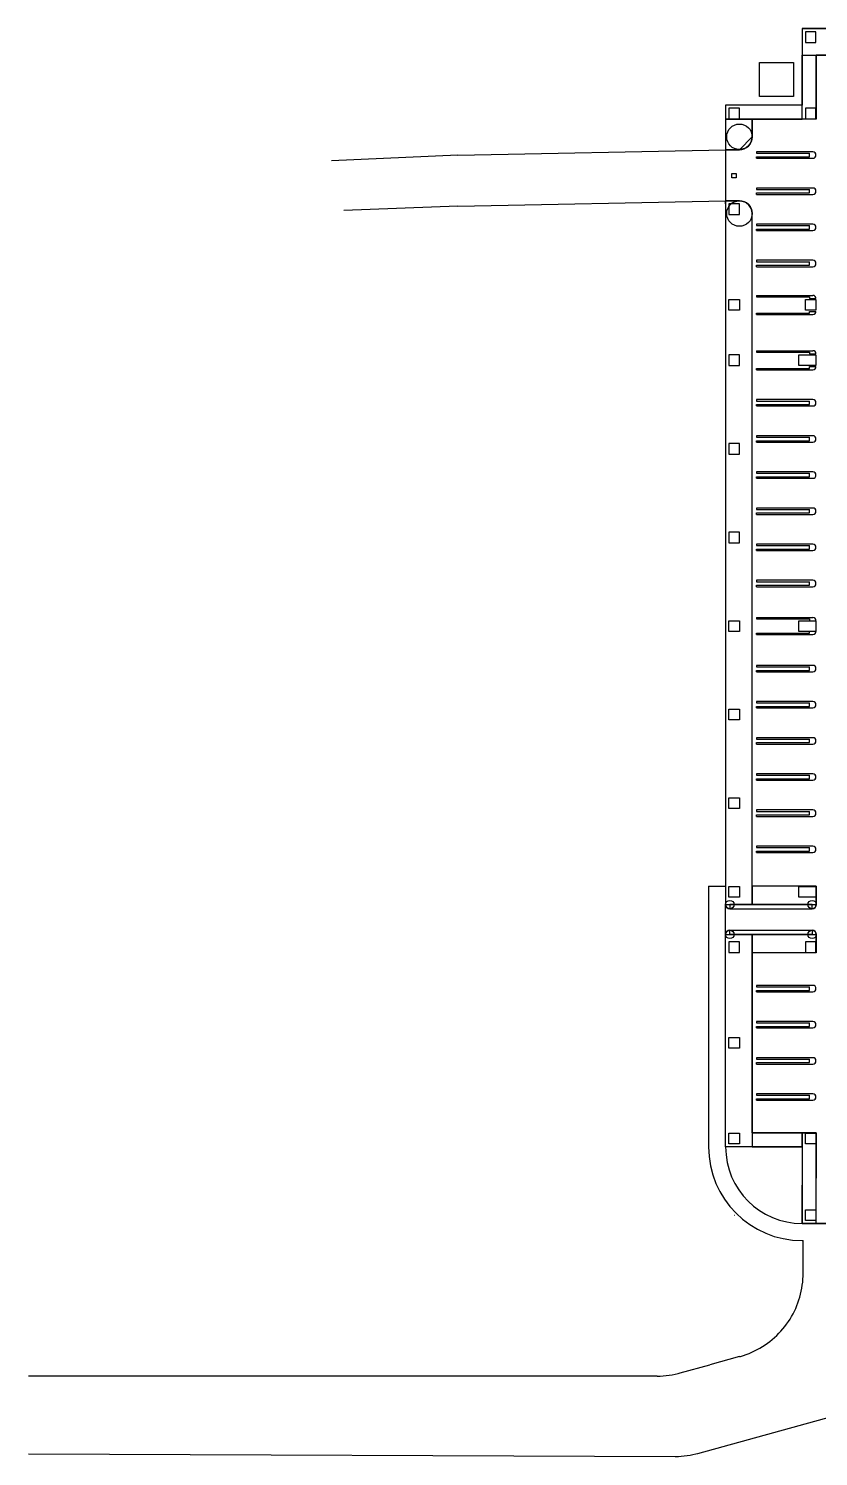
# Model space of a CAD drawing. Header units: inches. Extents: x -1991 to 3847, y -1060 to 4205.
# Drawn here: x -1991 to 238, y -681 to 3348 of the extents above; entities that cross this region are included whole.
import ezdxf

# ---------------------------------------------------------------- set-up
doc = ezdxf.new("R2010")
doc.units = ezdxf.units.IN
doc.header["$LTSCALE"] = 10
doc.header["$MEASUREMENT"] = 0
for name, color, linetype in [('A-COLS', 5, 'CONTINUOUS'), ('A-FLOR', 3, 'CONTINUOUS'), ('A-SITE', 3, 'CONTINUOUS'), ('A-WALL', 7, 'CONTINUOUS')]:
    doc.layers.add(name, color=color, linetype=linetype)

msp = doc.modelspace()

# ---------------------------------------------------------------- linework, layer by layer
at = {"layer": 'A-COLS'}
for p, q in [((231, 3339), (201, 3339)), ((201, 3339), (201, 3309)), ((201, 3309), (231, 3309)), ((231, 3309), (231, 3339)), ((15, 3123), (-15, 3123)), ((-15, 3123), (-15, 3093)), ((15, 3093), (15, 3123)), ((231, 3123), (201, 3123)), ((201, 3123), (201, 3093)), ((231, 3093), (231, 3123)), ((-15, 3093), (15, 3093)), ((201, 3093), (231, 3093)), ((15, 2853), (-15, 2853)), ((-15, 2853), (-15, 2823)), ((-15, 2823), (15, 2823)), ((15, 2823), (15, 2853)), ((-15, 2583), (15, 2583)), ((-15, 2553), (-15, 2583)), ((15, 2583), (15, 2553)), ((201, 2583), (231, 2583)), ((201, 2553), (201, 2583)), ((231, 2583), (231, 2553)), ((15, 2553), (-15, 2553)), ((231, 2553), (201, 2553)), ((15, 2427), (-15, 2427)), ((-15, 2427), (-15, 2397)), ((15, 2397), (15, 2427)), ((183, 2397), (183, 2427)), ((183, 2427), (231, 2427)), ((231, 2427), (231, 2397)), ((-15, 2397), (15, 2397)), ((231, 2397), (183, 2397)), ((15, 2177), (-15, 2177)), ((-15, 2177), (-15, 2147)), ((15, 2147), (15, 2177)), ((-15, 2147), (15, 2147)), ((15, 1927), (-15, 1927)), ((-15, 1927), (-15, 1897)), ((-15, 1897), (15, 1897)), ((15, 1897), (15, 1927)), ((-15, 1677), (15, 1677)), ((-15, 1647), (-15, 1677)), ((15, 1677), (15, 1647)), ((183, 1647), (183, 1677)), ((183, 1677), (231, 1677)), ((231, 1677), (231, 1647)), ((15, 1647), (-15, 1647)), ((231, 1647), (183, 1647)), ((-15, 1427), (15, 1427)), ((-15, 1397), (-15, 1427)), ((15, 1427), (15, 1397)), ((15, 1397), (-15, 1397)), ((-15, 1177), (15, 1177)), ((-15, 1147), (-15, 1177)), ((15, 1177), (15, 1147)), ((15, 1147), (-15, 1147)), ((-15, 927), (15, 927)), ((-15, 897), (-15, 927)), ((15, 927), (15, 897)), ((183, 897), (183, 927)), ((183, 927), (231, 927)), ((231, 927), (231, 897)), ((15, 897), (-15, 897)), ((231, 897), (183, 897)), ((15, 771), (-15, 771)), ((-15, 771), (-15, 741)), ((15, 741), (15, 771)), ((231, 771), (201, 771)), ((201, 771), (201, 741)), ((231, 741), (231, 771)), ((-15, 741), (15, 741)), ((201, 741), (231, 741)), ((-15, 501), (15, 501)), ((-15, 471), (-15, 501)), ((15, 501), (15, 471)), ((15, 471), (-15, 471)), ((-15, 231), (15, 231)), ((-15, 201), (-15, 231)), ((15, 231), (15, 201)), ((201, 231), (231, 231)), ((201, 201), (201, 231)), ((231, 231), (231, 201)), ((15, 201), (-15, 201)), ((231, 201), (201, 201)), ((201, 15), (231, 15)), ((201, -15), (201, 15)), ((231, 15), (231, -15)), ((231, -15), (201, -15))]:
    msp.add_line(p, q, dxfattribs=at)
at = {"layer": 'A-FLOR', "linetype": 'Continuous'}
for p, q in [((192, 3348), (1133, 3348)), ((192, 3348), (192, 3132)), ((1129, 3273), (232, 3273)), ((232, 3092), (232, 3273)), ((192, 3132), (-24, 3132)), ((-24, 3132), (-24, 876)), ((-24, 3092), (-24.2, 3006)), ((232, 3092), (-24, 3092)), ((51, 3092), (-24, 3092)), ((51, 3092), (51, 3042)), ((51, 3042), (51, 3092)), ((14.8, 3006), (51, 3042)), ((14.8, 3006), (-24.2, 3006)), ((-24.2, 3006), (14.8, 3006)), ((14.9, 2862), (-24.1, 2862)), ((51, 928), (51, 2826)), ((232, 928), (51, 928)), ((232, 928), (232, 876)), ((-24, 792), (-24, 876)), ((-12, 864), (220, 864)), ((-24, 192), (-24, 792)), ((-12, 804), (220, 804)), ((232, 740), (232, 792)), ((51, 232), (51, 740)), ((232, 740), (51, 740)), ((51, 232), (232, 232)), ((232, 232), (232, 104)), ((192, 192), (-24, 192)), ((192, 192), (192, 84)), ((192, -24), (192, 84)), ((232, -24), (232, 104)), ((3360, -24), (192, -24))]:
    msp.add_line(p, q, dxfattribs=at)
at = {"layer": 'A-FLOR'}
for p, q in [((1129, 3348), (192, 3348)), ((192, 3348), (192, 3273)), ((192, 3273), (1129, 3273)), ((192, 3092), (192, 3273)), ((192, 3273), (232, 3273)), ((232, 3273), (232, 3092)), ((192, 3132), (-24, 3132)), ((-24, 3132), (-24, 3092)), ((192, 3092), (192, 3132)), ((-24, 3092), (192, 3092)), ((232, 3092), (192, 3092)), ((63, 3000), (63, 2996)), ((222, 3000), (63, 3000)), ((63, 2996), (213, 2996)), ((63, 2986), (213, 2986)), ((63, 2982), (63, 2986)), ((63, 2982), (222, 2982)), ((213, 2986), (213, 2996)), ((-6, 2927), (-6, 2939)), ((-6, 2939), (6, 2939)), ((6, 2927), (-6, 2927)), ((6, 2939), (6, 2927)), ((-24.1, 2862), (15, 2862)), ((-24.1, 2853), (-24.1, 2862)), ((63, 2898), (63, 2894)), ((222, 2898), (63, 2898)), ((63, 2894), (213, 2894)), ((63, 2884), (213, 2884)), ((63, 2880), (63, 2884)), ((63, 2880), (222, 2880)), ((213, 2884), (213, 2894)), ((-24, 2854), (-24, 2818)), ((-24, 2818), (-24, 876)), ((51, 876), (51, 2818)), ((63, 2796), (63, 2792)), ((222, 2796), (63, 2796)), ((63, 2792), (213, 2792)), ((63, 2782), (213, 2782)), ((63, 2778), (63, 2782)), ((213, 2782), (213, 2792)), ((63, 2778), (222, 2778)), ((63, 2694), (63, 2690)), ((222, 2694), (63, 2694)), ((63, 2690), (213, 2690)), ((63, 2680), (213, 2680)), ((63, 2676), (63, 2680)), ((63, 2676), (222, 2676)), ((213, 2680), (213, 2690)), ((63, 2595), (63, 2591)), ((63, 2595), (222, 2595)), ((63, 2591), (213, 2591)), ((213, 2591), (213, 2586)), ((213, 2586), (231, 2586)), ((63, 2545), (213, 2545)), ((63, 2541), (63, 2545)), ((63, 2541), (222, 2541)), ((213, 2545), (213, 2550)), ((213, 2550), (231, 2550)), ((63, 2439), (63, 2435)), ((63, 2439), (222, 2439)), ((63, 2435), (213, 2435)), ((213, 2435), (213, 2430)), ((213, 2430), (231, 2430)), ((63, 2389), (213, 2389)), ((63, 2385), (63, 2389)), ((63, 2385), (222, 2385)), ((213, 2389), (213, 2394)), ((213, 2394), (231, 2394)), ((63, 2301), (63, 2297)), ((222, 2301), (63, 2301)), ((63, 2297), (213, 2297)), ((213, 2287), (213, 2297)), ((63, 2287), (213, 2287)), ((63, 2283), (63, 2287)), ((63, 2283), (222, 2283)), ((63, 2199), (63, 2195)), ((222, 2199), (63, 2199)), ((63, 2195), (213, 2195)), ((63, 2185), (213, 2185)), ((63, 2181), (63, 2185)), ((63, 2181), (222, 2181)), ((213, 2185), (213, 2195)), ((63, 2097), (63, 2093)), ((222, 2097), (63, 2097)), ((63, 2093), (213, 2093)), ((63, 2083), (213, 2083)), ((63, 2079), (63, 2083)), ((63, 2079), (222, 2079)), ((213, 2083), (213, 2093)), ((63, 1995), (63, 1991)), ((222, 1995), (63, 1995)), ((63, 1991), (213, 1991)), ((63, 1981), (213, 1981)), ((63, 1977), (63, 1981)), ((63, 1977), (222, 1977)), ((213, 1981), (213, 1991)), ((63, 1893), (63, 1889)), ((222, 1893), (63, 1893)), ((63, 1889), (213, 1889)), ((63, 1879), (213, 1879)), ((63, 1875), (63, 1879)), ((63, 1875), (222, 1875)), ((213, 1879), (213, 1889)), ((63, 1791), (63, 1787)), ((222, 1791), (63, 1791)), ((63, 1787), (213, 1787)), ((63, 1777), (213, 1777)), ((63, 1773), (63, 1777)), ((63, 1773), (222, 1773)), ((213, 1777), (213, 1787)), ((63, 1686), (63, 1682)), ((63, 1686), (222, 1686)), ((63, 1682), (213, 1682)), ((213, 1682), (213, 1677)), ((231, 1677), (231, 1647)), ((63, 1642), (213, 1642)), ((63, 1638), (63, 1642)), ((63, 1638), (222, 1638)), ((213, 1642), (213, 1647)), ((63, 1551), (63, 1547)), ((222, 1551), (63, 1551)), ((63, 1547), (213, 1547)), ((63, 1537), (213, 1537)), ((63, 1533), (63, 1537)), ((63, 1533), (222, 1533)), ((213, 1537), (213, 1547)), ((63, 1449), (63, 1445)), ((222, 1449), (63, 1449)), ((63, 1445), (213, 1445)), ((63, 1435), (213, 1435)), ((63, 1431), (63, 1435)), ((63, 1431), (222, 1431)), ((213, 1435), (213, 1445)), ((63, 1347), (63, 1343)), ((222, 1347), (63, 1347)), ((63, 1343), (213, 1343)), ((63, 1333), (213, 1333)), ((63, 1329), (63, 1333)), ((213, 1333), (213, 1343)), ((63, 1329), (222, 1329)), ((63, 1245), (63, 1241)), ((222, 1245), (63, 1245)), ((63, 1241), (213, 1241)), ((63, 1231), (213, 1231)), ((63, 1227), (63, 1231)), ((63, 1227), (222, 1227)), ((213, 1231), (213, 1241)), ((63, 1143), (63, 1139)), ((222, 1143), (63, 1143)), ((63, 1139), (213, 1139)), ((63, 1129), (213, 1129)), ((63, 1125), (63, 1129)), ((213, 1129), (213, 1139)), ((63, 1125), (222, 1125)), ((63, 1041), (63, 1037)), ((222, 1041), (63, 1041)), ((63, 1037), (213, 1037)), ((63, 1027), (213, 1027)), ((63, 1023), (63, 1027)), ((63, 1023), (222, 1023)), ((213, 1027), (213, 1037)), ((232, 928), (51, 928)), ((51, 928), (51, 876)), ((232, 876), (232, 928)), ((-24, 876), (51, 876)), ((220, 876), (-12, 876)), ((-12, 876), (-12, 864)), ((-12, 864), (220, 864)), ((51, 876), (232, 876)), ((220, 864), (220, 876)), ((-24, 192), (-24, 792)), ((-24, 792), (51, 792)), ((-12, 804), (220, 804)), ((-12, 792), (-12, 804)), ((220, 792), (-12, 792)), ((51, 792), (51, 192)), ((51, 740), (51, 792)), ((51, 792), (232, 792)), ((220, 804), (220, 792)), ((232, 792), (232, 740)), ((232, 740), (51, 740)), ((63, 648), (63, 644)), ((222, 648), (63, 648)), ((63, 644), (213, 644)), ((63, 634), (213, 634)), ((63, 630), (63, 634)), ((63, 630), (222, 630)), ((213, 634), (213, 644)), ((63, 546), (63, 542)), ((222, 546), (63, 546)), ((63, 542), (213, 542)), ((63, 532), (213, 532)), ((63, 528), (63, 532)), ((63, 528), (222, 528)), ((213, 532), (213, 542)), ((63, 444), (63, 440)), ((222, 444), (63, 444)), ((63, 440), (213, 440)), ((63, 430), (213, 430)), ((63, 426), (63, 430)), ((63, 426), (222, 426)), ((213, 430), (213, 440)), ((63, 342), (63, 338)), ((222, 342), (63, 342)), ((63, 338), (213, 338)), ((63, 328), (213, 328)), ((63, 324), (63, 328)), ((63, 324), (222, 324)), ((213, 328), (213, 338)), ((192, 232), (51, 232)), ((51, 232), (51, 192)), ((232, 232), (192, 232)), ((192, 232), (192, -24)), ((192, 192), (192, 232)), ((232, -24), (232, 232)), ((51, 192), (-24, 192)), ((51, 192), (192, 192)), ((192, -24), (232, -24))]:
    msp.add_line(p, q, dxfattribs=at)
at = {"layer": 'A-FLOR', "linetype": 'Continuous'}
for centre, radius in [((15, 3042.6), 36), ((15, 2826), 36), ((-12, 876), 12), ((220, 876), 12), ((-12, 792), 12), ((220, 792), 12)]:
    msp.add_circle(centre, radius, dxfattribs=at)
for centre, radius, start, end in [((14.8, 3042), 36, 270, 0), ((14.9, 2826), 36, 0, 90), ((-12, 876), 12, 180, 270), ((220, 876), 12, 270, 0), ((-12, 792), 12, 90, 180), ((220, 792), 12, 0, 90)]:
    msp.add_arc(centre, radius, start, end, dxfattribs=at)
at = {"layer": 'A-FLOR'}
for centre, start, end in [((222, 2991), 270, 90), ((222, 2889), 270, 90), ((222, 2787), 270, 90), ((222, 2685), 270, 90), ((222, 2586), 0, 90), ((222, 2550), 270, 0), ((222, 2430), 0, 90), ((222, 2394), 270, 0), ((222, 2292), 270, 90), ((222, 2190), 270, 90), ((222, 2088), 270, 90), ((222, 1986), 270, 90), ((222, 1884), 270, 90), ((222, 1782), 270, 90), ((222, 1677), 0, 90), ((222, 1647), 270, 0), ((222, 1542), 270, 90), ((222, 1440), 270, 90), ((222, 1338), 270, 90), ((222, 1236), 270, 90), ((222, 1134), 270, 90), ((222, 1032), 270, 90), ((222, 639), 270, 90), ((222, 537), 270, 90), ((222, 435), 270, 90), ((222, 333), 270, 90)]:
    msp.add_arc(centre, 9, start, end, dxfattribs=at)
at = {"layer": 'A-SITE'}
for p, q in [((72, 3252), (168, 3252)), ((72, 3156), (72, 3252)), ((168, 3252), (168, 3156)), ((168, 3156), (72, 3156)), ((-780.1, 2990.9), (-1136.7, 2975)), ((-780.1, 2990.9), (-24.2, 3006)), ((-780.1, 2846.9), (-24.1, 2862)), ((-780.1, 2846.9), (-1101.1, 2834.4)), ((-72, 928), (-24, 928)), ((-72, 928), (-72, 192)), ((226, -24), (453.5, -24)), ((192, -72), (195.2, -72)), ((192, -72), (195.2, -72)), ((194.9, -165.3), (195.2, -72)), ((194.9, -165.3), (195.2, -94.6)), ((194.9, -165.3), (195.2, -94.6)), ((191.2, -206.6), (192.5, -198.2)), ((191.2, -206.6), (192.5, -198.2)), ((192.5, -198.2), (193.5, -189.8)), ((192.5, -198.2), (193.5, -189.8)), ((193.5, -189.8), (194.3, -181.3)), ((193.5, -189.8), (194.3, -181.3)), ((194.3, -181.3), (194.7, -172.8)), ((194.3, -181.3), (194.7, -172.8)), ((194.7, -172.8), (194.9, -165.3)), ((194.7, -172.8), (194.9, -165.3)), ((180.2, -247.7), (182.9, -239.7)), ((180.2, -247.7), (182.9, -239.7)), ((182.9, -239.7), (185.4, -231.5)), ((182.9, -239.7), (185.4, -231.5)), ((185.4, -231.5), (187.6, -223.3)), ((185.4, -231.5), (187.6, -223.3)), ((187.6, -223.3), (189.5, -215)), ((187.6, -223.3), (189.5, -215)), ((189.5, -215), (191.2, -206.6)), ((189.5, -215), (191.2, -206.6)), ((162.2, -286.3), (166.3, -278.8)), ((162.2, -286.3), (166.3, -278.8)), ((166.3, -278.8), (170.2, -271.2)), ((166.3, -278.8), (170.2, -271.2)), ((170.2, -271.2), (173.8, -263.5)), ((170.2, -271.2), (173.8, -263.5)), ((173.8, -263.5), (177.1, -255.7)), ((173.8, -263.5), (177.1, -255.7)), ((177.1, -255.7), (180.2, -247.7)), ((177.1, -255.7), (180.2, -247.7)), ((132.2, -327.5), (137.8, -321.1)), ((132.2, -327.5), (137.8, -321.1)), ((137.8, -321.1), (143.2, -314.5)), ((137.8, -321.1), (143.2, -314.5)), ((143.2, -314.5), (148.3, -307.7)), ((143.2, -314.5), (148.3, -307.7)), ((148.3, -307.7), (153.2, -300.7)), ((148.3, -307.7), (153.2, -300.7)), ((153.2, -300.7), (157.8, -293.6)), ((153.2, -300.7), (157.8, -293.6)), ((157.8, -293.6), (162.2, -286.3)), ((157.8, -293.6), (162.2, -286.3)), ((87.3, -366.5), (94.3, -361.7)), ((87.3, -366.5), (94.3, -361.7)), ((94.3, -361.7), (101.1, -356.5)), ((94.3, -361.7), (101.1, -356.5)), ((101.1, -356.5), (107.7, -351.2)), ((101.1, -356.5), (107.7, -351.2)), ((107.7, -351.2), (114.2, -345.6)), ((107.7, -351.2), (114.2, -345.6)), ((114.2, -345.6), (120.4, -339.8)), ((114.2, -345.6), (120.4, -339.8)), ((120.4, -339.8), (126.4, -333.8)), ((120.4, -339.8), (126.4, -333.8)), ((126.4, -333.8), (132.2, -327.5)), ((126.4, -333.8), (132.2, -327.5)), ((15.6, -399.5), (-68.4, -422.6)), ((15.6, -399.5), (-68.4, -422.6)), ((15.6, -399.5), (18.2, -398.8)), ((15.6, -399.5), (18.2, -398.8)), ((18.2, -398.8), (26.3, -396.3)), ((18.2, -398.8), (26.3, -396.3)), ((26.3, -396.3), (34.4, -393.5)), ((26.3, -396.3), (34.4, -393.5)), ((34.4, -393.5), (42.3, -390.5)), ((34.4, -393.5), (42.3, -390.5)), ((42.3, -390.5), (50.1, -387.2)), ((42.3, -390.5), (50.1, -387.2)), ((50.1, -387.2), (57.9, -383.6)), ((50.1, -387.2), (57.9, -383.6)), ((57.9, -383.6), (65.4, -379.7)), ((57.9, -383.6), (65.4, -379.7)), ((65.4, -379.7), (72.9, -375.6)), ((65.4, -379.7), (72.9, -375.6)), ((72.9, -375.6), (80.2, -371.2)), ((72.9, -375.6), (80.2, -371.2)), ((80.2, -371.2), (87.3, -366.5)), ((80.2, -371.2), (87.3, -366.5)), ((-152.5, -445.7), (-68.4, -422.6)), ((-152.5, -445.7), (-68.4, -422.6)), ((-1377.8, -454.5), (-1991.2, -454.5)), ((-217.2, -454.5), (-1377.8, -454.5)), ((-217.2, -454.5), (-1377.8, -454.5)), ((-217.2, -454.5), (-208.6, -454.3)), ((-217.2, -454.5), (-208.6, -454.3)), ((-208.6, -454.3), (-200.1, -453.9)), ((-208.6, -454.3), (-200.1, -453.9)), ((-200.1, -453.9), (-191.7, -453.1)), ((-200.1, -453.9), (-191.7, -453.1)), ((-191.7, -453.1), (-183.2, -452.1)), ((-191.7, -453.1), (-183.2, -452.1)), ((-183.2, -452.1), (-174.8, -450.8)), ((-183.2, -452.1), (-174.8, -450.8)), ((-174.8, -450.8), (-166.4, -449.1)), ((-174.8, -450.8), (-166.4, -449.1)), ((-166.4, -449.1), (-158.1, -447.2)), ((-166.4, -449.1), (-158.1, -447.2)), ((-158.1, -447.2), (-152.5, -445.7)), ((-158.1, -447.2), (-152.5, -445.7)), ((-102.8, -672.8), (427.7, -526.9)), ((-102.8, -672.8), (427.7, -526.9)), ((-1990.9, -673.9), (-165.4, -681.2)), ((-166.4, -681.2), (-165.4, -681.2)), ((-166.4, -681.2), (-165.4, -681.2)), ((-165.4, -681.2), (-157.2, -681.1)), ((-165.4, -681.2), (-157.2, -681.1)), ((-157.2, -681.1), (-149, -680.6)), ((-157.2, -681.1), (-149, -680.6)), ((-149, -680.6), (-140.7, -679.9)), ((-149, -680.6), (-140.7, -679.9)), ((-140.7, -679.9), (-132.6, -678.9)), ((-140.7, -679.9), (-132.6, -678.9)), ((-132.6, -678.9), (-124.4, -677.6)), ((-132.6, -678.9), (-124.4, -677.6)), ((-124.4, -677.6), (-116.3, -676.1)), ((-124.4, -677.6), (-116.3, -676.1)), ((-116.3, -676.1), (-108.3, -674.2)), ((-116.3, -676.1), (-108.3, -674.2)), ((-108.3, -674.2), (-102.8, -672.8)), ((-108.3, -674.2), (-102.8, -672.8))]:
    msp.add_line(p, q, dxfattribs=at)
for radius in [264, 216]:
    msp.add_arc((192, 192), radius, 180, 270, dxfattribs=at)
at = {"layer": 'A-WALL'}
msp.add_line((0, 0), (1, 0), dxfattribs=at)
msp.add_line((0, 0), (1, 0), dxfattribs=at)

doc.saveas('drawing.dxf')
